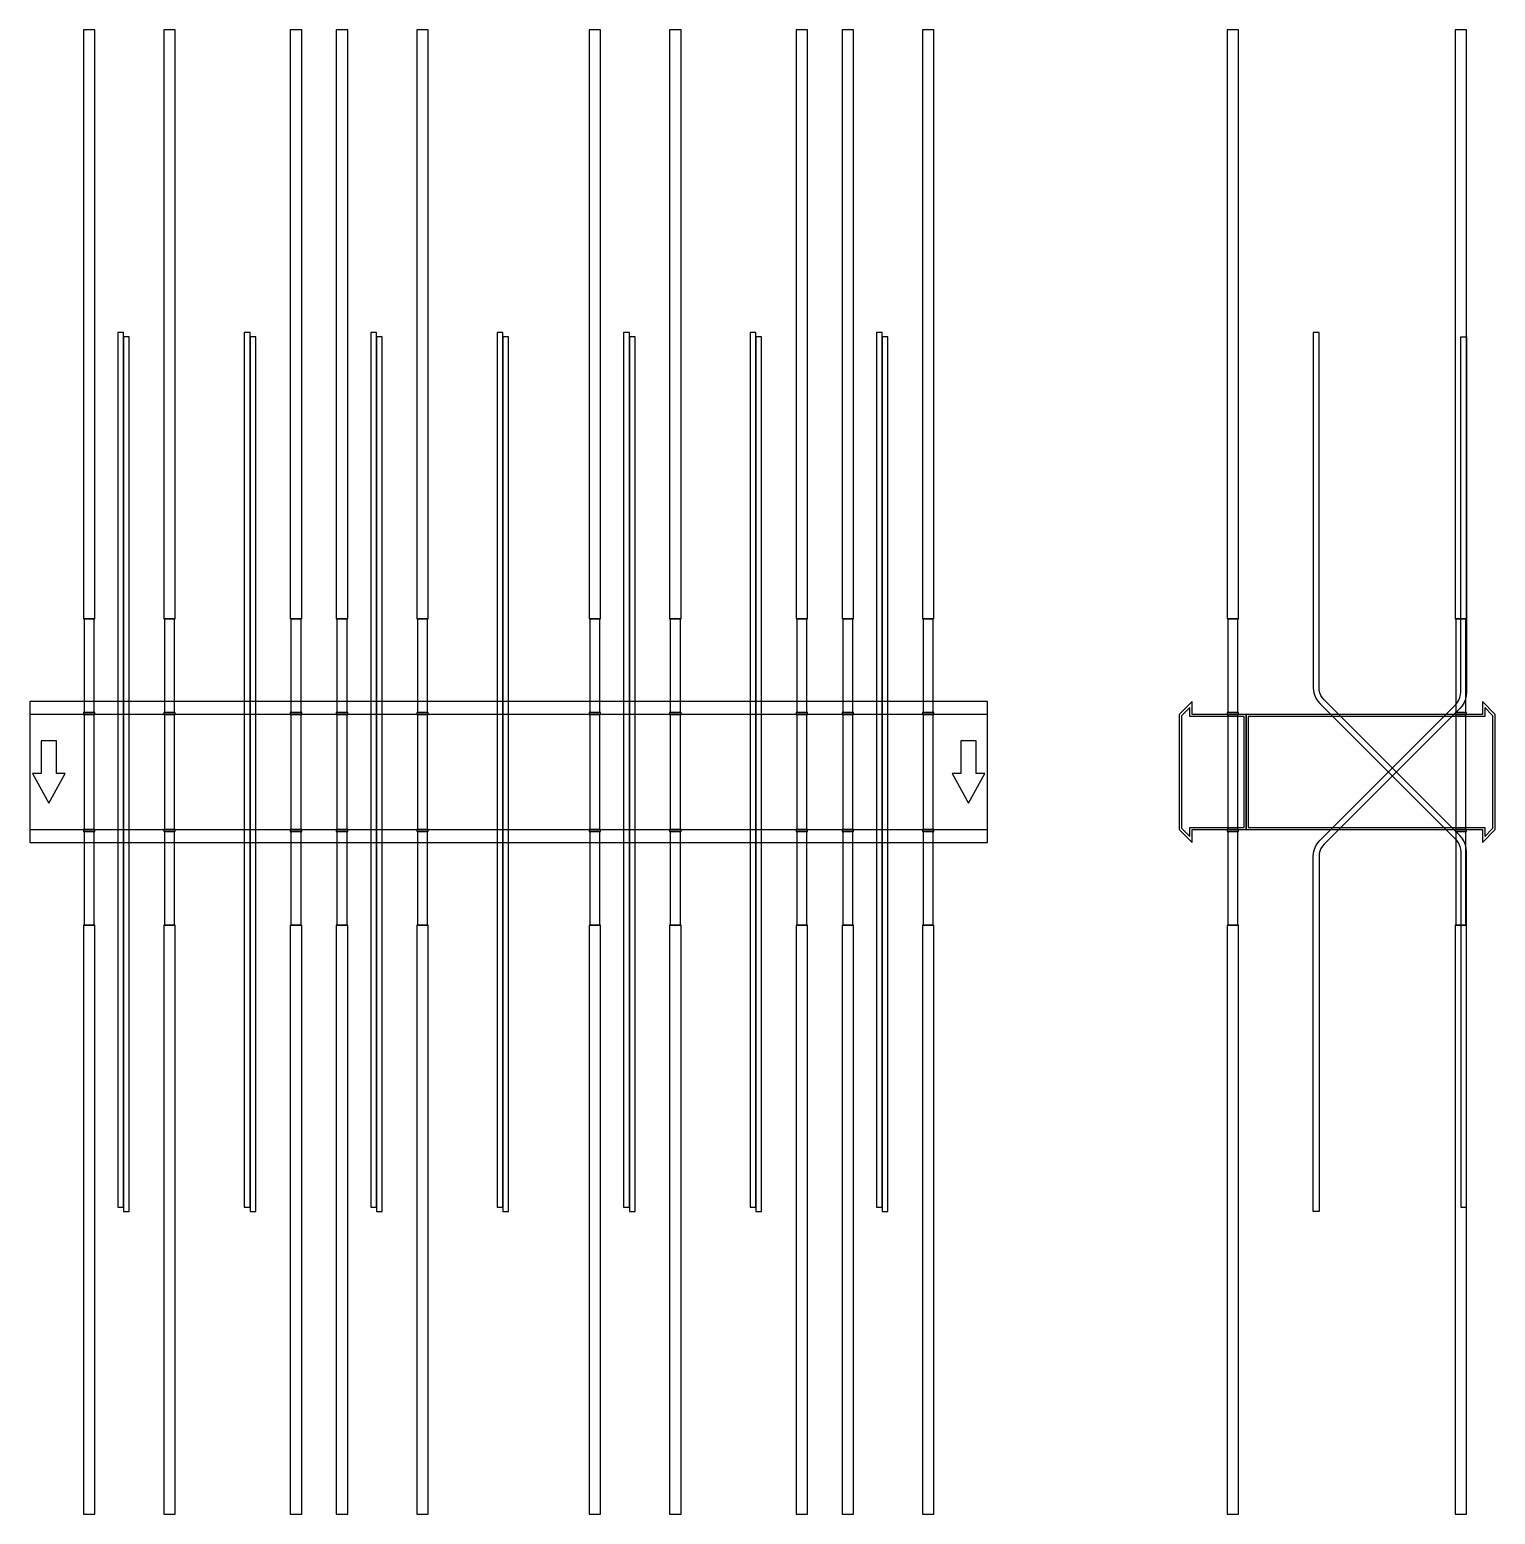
# Model space of a CAD drawing. Extents: x 0 to 1530, y -775 to 775.
import ezdxf

# ---------------------------------------------------------------- set-up
doc = ezdxf.new("R2010")
doc.units = 0
doc.layers.add('Halfen', color=7, linetype='CONTINUOUS')

msp = doc.modelspace()

# ---------------------------------------------------------------- linework, layer by layer
at = {"layer": 'Halfen', "color": 7}
for points in [[(68, 160), (68, 775), (56, 775), (56, 160)], [(152, 160), (152, 775), (140, 775), (140, 160)], [(284, 160), (284, 775), (272, 775), (272, 160)], [(332, 160), (332, 775), (320, 775), (320, 160)], [(416, 160), (416, 775), (404, 775), (404, 160)], [(596, 160), (596, 775), (584, 775), (584, 160)], [(680, 160), (680, 775), (668, 775), (668, 160)], [(812, 160), (812, 775), (800, 775), (800, 160)], [(860, 160), (860, 775), (848, 775), (848, 160)], [(944, 160), (944, 775), (932, 775), (932, 160)], [(1262, 160), (1262, 775), (1250, 775), (1250, 160)], [(1500, 160), (1500, 775), (1488, 775), (1488, 160)], [(98, -454.298), (98, 459.026), (92, 459.026), (92, -454.298)], [(104, -459.026), (104, 454.298), (98, 454.298), (98, -459.026)], [(230, -454.298), (230, 459.026), (224, 459.026), (224, -454.298)], [(236, -459.026), (236, 454.298), (230, 454.298), (230, -459.026)], [(362, -454.298), (362, 459.026), (356, 459.026), (356, -454.298)], [(368, -459.026), (368, 454.298), (362, 454.298), (362, -459.026)], [(494, -454.298), (494, 459.026), (488, 459.026), (488, -454.298)], [(500, -459.026), (500, 454.298), (494, 454.298), (494, -459.026)], [(626, -454.298), (626, 459.026), (620, 459.026), (620, -454.298)], [(632, -459.026), (632, 454.298), (626, 454.298), (626, -459.026)], [(758, -454.298), (758, 459.026), (752, 459.026), (752, -454.298)], [(764, -459.026), (764, 454.298), (758, 454.298), (758, -459.026)], [(890, -454.298), (890, 459.026), (884, 459.026), (884, -454.298)], [(896, -459.026), (896, 454.298), (890, 454.298), (890, -459.026)], [(1500, -454.298), (1500, -83.335), (1499.705, -79.58), (1498.825, -75.918), (1497.384, -72.439), (1495.416, -69.228), (1492.971, -66.364), (1351.272, 75.335), (1349.438, 77.482), (1347.962, 79.891), (1346.881, 82.5), (1346.222, 85.247), (1346, 88.062), (1346, 459.026), (1340, 459.026), (1340, 88.062), (1340.295, 84.308), (1341.175, 80.646), (1342.616, 77.167), (1344.584, 73.956), (1347.029, 71.092), (1488.728, -70.607), (1490.562, -72.754), (1492.038, -75.163), (1493.119, -77.772), (1493.778, -80.519), (1494, -83.335), (1494, -454.298)], [(1340, -459.026), (1340, -88.062), (1340.295, -84.308), (1341.175, -80.646), (1342.616, -77.167), (1344.584, -73.956), (1347.029, -71.092), (1488.728, 70.607), (1490.562, 72.754), (1492.038, 75.163), (1493.119, 77.772), (1493.778, 80.519), (1494, 83.335), (1494, 454.298), (1500, 454.298), (1500, 83.335), (1499.705, 79.58), (1498.825, 75.918), (1497.384, 72.439), (1495.416, 69.228), (1492.971, 66.364), (1351.272, -75.334), (1349.438, -77.482), (1347.962, -79.891), (1346.881, -82.5), (1346.222, -85.247), (1346, -88.062), (1346, -459.026)], [(67.25, 62), (67.25, 160), (56.75, 160), (56.75, 62)], [(151.25, 62), (151.25, 160), (140.75, 160), (140.75, 62)], [(283.25, 62), (283.25, 160), (272.75, 160), (272.75, 62)], [(331.25, 62), (331.25, 160), (320.75, 160), (320.75, 62)], [(415.25, 62), (415.25, 160), (404.75, 160), (404.75, 62)], [(595.25, 62), (595.25, 160), (584.75, 160), (584.75, 62)], [(679.25, 62), (679.25, 160), (668.75, 160), (668.75, 62)], [(811.25, 62), (811.25, 160), (800.75, 160), (800.75, 62)], [(859.25, 62), (859.25, 160), (848.75, 160), (848.75, 62)], [(943.25, 62), (943.25, 160), (932.75, 160), (932.75, 62)], [(1261.25, 62), (1261.25, 160), (1250.75, 160), (1250.75, 62)], [(1499.25, 62), (1499.25, 160), (1488.75, 160), (1488.75, 62)], [(0, -73.5), (1000, -73.5), (1000, 73.5), (0, 73.5)], [(68, 60), (68, 62), (56, 62), (56, 60)], [(152, 60), (152, 62), (140, 62), (140, 60)], [(284, 60), (284, 62), (272, 62), (272, 60)], [(332, 60), (332, 62), (320, 62), (320, 60)], [(416, 60), (416, 62), (404, 62), (404, 60)], [(596, 60), (596, 62), (584, 62), (584, 60)], [(680, 60), (680, 62), (668, 62), (668, 60)], [(812, 60), (812, 62), (800, 62), (800, 60)], [(860, 60), (860, 62), (848, 62), (848, 60)], [(944, 60), (944, 62), (932, 62), (932, 60)], [(1270, -60), (1270, 60), (1213.5, 60), (1213.5, 73.5), (1200, 60), (1200, -60), (1213.5, -73.5), (1213.5, -60)], [(1268, -58), (1268, 58), (1211, 58), (1211, 67.25), (1202.5, 58.75), (1202.5, -58.75), (1211, -67.25), (1211, -58)], [(1262, 60), (1262, 62), (1250, 62), (1250, 60)], [(1530, -60), (1530, 60), (1516.5, 73.5), (1516.5, 60), (1270, 60), (1270, -60), (1516.5, -60), (1516.5, -73.5)], [(1527.5, -58.75), (1527.5, 58.75), (1519, 67.25), (1519, 58), (1272, 58), (1272, -58), (1519, -58), (1519, -67.25)], [(1500, 60), (1500, 62), (1488, 62), (1488, 60)], [(0, -60), (1000, -60), (1000, 60), (0, 60)], [(67.25, -60), (67.25, 60), (56.75, 60), (56.75, -60)], [(151.25, -60), (151.25, 60), (140.75, 60), (140.75, -60)], [(283.25, -60), (283.25, 60), (272.75, 60), (272.75, -60)], [(331.25, -60), (331.25, 60), (320.75, 60), (320.75, -60)], [(415.25, -60), (415.25, 60), (404.75, 60), (404.75, -60)], [(595.25, -60), (595.25, 60), (584.75, 60), (584.75, -60)], [(679.25, -60), (679.25, 60), (668.75, 60), (668.75, -60)], [(811.25, -60), (811.25, 60), (800.75, 60), (800.75, -60)], [(859.25, -60), (859.25, 60), (848.75, 60), (848.75, -60)], [(943.25, -60), (943.25, 60), (932.75, 60), (932.75, -60)], [(1261.25, -60), (1261.25, 60), (1250.75, 60), (1250.75, -60)], [(1499.25, -60), (1499.25, 60), (1488.75, 60), (1488.75, -60)], [(20, -32.5), (37, -1.5), (28, -1.5), (28, 32.5), (12, 32.5), (12, -1.5), (3, -1.5)], [(980, -32.5), (997, -1.5), (988, -1.5), (988, 32.5), (972, 32.5), (972, -1.5), (963, -1.5)], [(68, -62), (68, -60), (56, -60), (56, -62)], [(67.25, -160), (67.25, -62), (56.75, -62), (56.75, -160)], [(152, -62), (152, -60), (140, -60), (140, -62)], [(151.25, -160), (151.25, -62), (140.75, -62), (140.75, -160)], [(284, -62), (284, -60), (272, -60), (272, -62)], [(283.25, -160), (283.25, -62), (272.75, -62), (272.75, -160)], [(332, -62), (332, -60), (320, -60), (320, -62)], [(331.25, -160), (331.25, -62), (320.75, -62), (320.75, -160)], [(416, -62), (416, -60), (404, -60), (404, -62)], [(415.25, -160), (415.25, -62), (404.75, -62), (404.75, -160)], [(596, -62), (596, -60), (584, -60), (584, -62)], [(595.25, -160), (595.25, -62), (584.75, -62), (584.75, -160)], [(680, -62), (680, -60), (668, -60), (668, -62)], [(679.25, -160), (679.25, -62), (668.75, -62), (668.75, -160)], [(812, -62), (812, -60), (800, -60), (800, -62)], [(811.25, -160), (811.25, -62), (800.75, -62), (800.75, -160)], [(860, -62), (860, -60), (848, -60), (848, -62)], [(859.25, -160), (859.25, -62), (848.75, -62), (848.75, -160)], [(944, -62), (944, -60), (932, -60), (932, -62)], [(943.25, -160), (943.25, -62), (932.75, -62), (932.75, -160)], [(1262, -62), (1262, -60), (1250, -60), (1250, -62)], [(1261.25, -160), (1261.25, -62), (1250.75, -62), (1250.75, -160)], [(1500, -62), (1500, -60), (1488, -60), (1488, -62)], [(1499.25, -160), (1499.25, -62), (1488.75, -62), (1488.75, -160)], [(68, -775), (68, -160), (56, -160), (56, -775)], [(152, -775), (152, -160), (140, -160), (140, -775)], [(284, -775), (284, -160), (272, -160), (272, -775)], [(332, -775), (332, -160), (320, -160), (320, -775)], [(416, -775), (416, -160), (404, -160), (404, -775)], [(596, -775), (596, -160), (584, -160), (584, -775)], [(680, -775), (680, -160), (668, -160), (668, -775)], [(812, -775), (812, -160), (800, -160), (800, -775)], [(860, -775), (860, -160), (848, -160), (848, -775)], [(944, -775), (944, -160), (932, -160), (932, -775)], [(1262, -775), (1262, -160), (1250, -160), (1250, -775)], [(1500, -775), (1500, -160), (1488, -160), (1488, -775)]]:
    msp.add_lwpolyline(points, close=True, dxfattribs=at)

doc.saveas('drawing.dxf')
